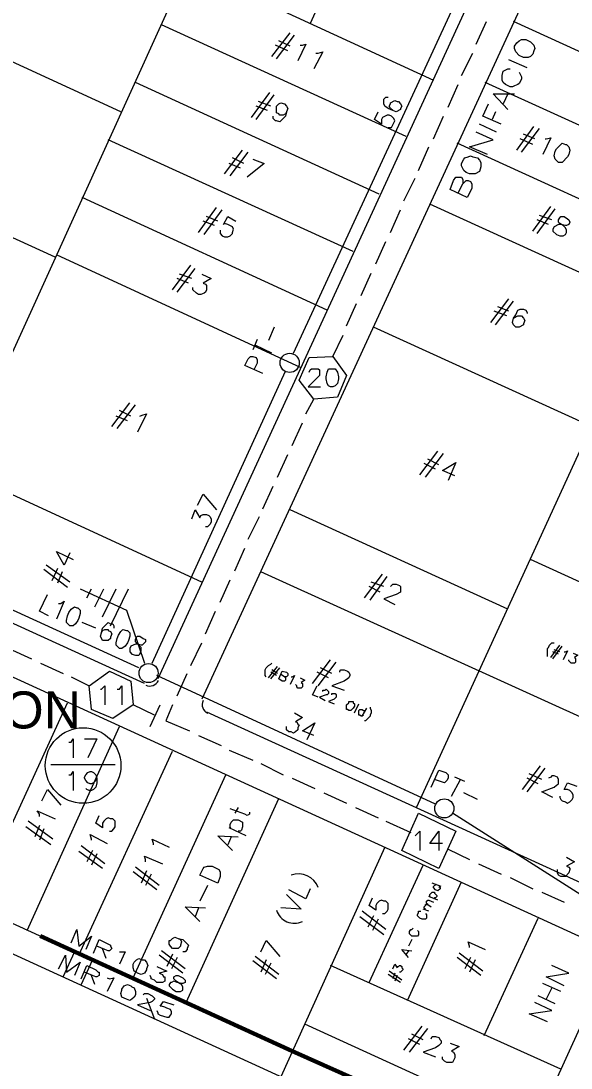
# Model space of a CAD drawing. Header units: millimetres. Extents: x 3.6 to 37.8, y 0.6 to 28.7.
# Drawn here: x 20.717 to 22.749, y 2.759 to 6.631 of the extents above; entities that cross this region are included whole.
import ezdxf

# ---------------------------------------------------------------- set-up
doc = ezdxf.new("R2010")
doc.units = ezdxf.units.MM
for name, color, linetype in [('PDF_0', 7, 'Continuous'), ('PDF_S45$BOUNDARY-NODE', 3, 'Continuous'), ('PDF_S45$NAME-ROAD', 7, 'Continuous'), ('PDF_S45$Passives-TapOffs', 7, 'Continuous'), ('PDF_S45$pole', 7, 'Continuous'), ('PDF_S45$strand', 7, 'Continuous'), ('PDF_S45$Symbols-EndOfLine', 7, 'Continuous'), ('PDF_S45$Symbols-SelfTerminating', 7, 'Continuous'), ('PDF_Text', 4, 'Continuous')]:
    doc.layers.add(name, color=color, linetype=linetype)
for name, color, linetype, true_color in [('PDF_S45$Actives-NodeReceiver', 104, 'Continuous', 0x009525), ('PDF_S45$Cable-565', 23, 'Continuous', 0xdd8a6e), ('PDF_S45$LOTS', 254, 'Continuous', 0xdcdcdc), ('PDF_S45$ROAD', 8, 'Continuous', 0x808080), ('PDF_S45$SDU', 157, 'Continuous', 0x396472), ('PDF_S45$Symbols-Ground', 12, 'Continuous', 0xb80000)]:
    doc.layers.add(name, color=color, linetype=linetype, true_color=true_color)
doc.styles.add('PDF Swiss721BT-LightCondensed', font='arial.ttf')

msp = doc.modelspace()

# ---------------------------------------------------------------- linework, layer by layer
at = {"layer": 'PDF_0', "lineweight": 9}
msp.add_lwpolyline([(24.8509, 18.7793), (24.6007, 18.2164), (26.623, 17.2907), (26.8649, 17.3866), (27.5946, 17.0613), (27.3194, 16.4359), (29.8755, 15.2558), (28.6788, 12.4495), (28.8622, 12.3619), (26.7064, 7.6042), (26.9024, 7.5124), (26.4646, 6.5575), (26.0059, 6.7702), (23.7125, 1.8123), (22.6951, 2.2751), (22.5241, 2.3377), (17.0491, 4.8479), (16.728, 4.7562), (15.4145, 5.3691)], dxfattribs=at)
at = {"layer": 'PDF_S45$Actives-NodeReceiver', "lineweight": 18}
for points in [[(20.902, 3.2217), (20.9229, 3.2717), (20.9312, 3.2092), (20.9771, 3.2467), (20.9562, 3.1966)], [(20.9854, 3.1841), (21.0063, 3.2342), (21.048, 3.2133), (21.048, 3.2092), (21.0522, 3.2008), (21.0438, 3.1925), (21.0396, 3.1925), (21.0271, 3.1966), (20.9979, 3.2092)], [(20.8562, 3.1258), (20.8812, 3.1758), (20.8854, 3.1133), (20.9354, 3.1508), (20.9145, 3.1007)], [(21.0313, 3.1633), (21.0188, 3.2008)], [(21.0813, 3.1883), (21.1022, 3.1883), (21.0813, 3.1424)], [(20.9396, 3.0882), (20.9604, 3.1383), (20.9938, 3.1216), (21.0021, 3.1133), (21.0063, 3.1133), (21.0063, 3.1007), (20.9979, 3.0966), (20.9938, 3.0966), (20.9813, 3.1007), (20.9521, 3.1133)], [(20.9896, 3.0674), (20.9771, 3.1007)], [(21.2189, 3.1341), (21.2565, 3.1174), (21.2273, 3.1091), (21.2398, 3.1049), (21.244, 3.0966), (21.2481, 3.0966), (21.2481, 3.0799), (21.2398, 3.0757), (21.2189, 3.0757), (21.2106, 3.0841), (21.1981, 3.0882), (21.1981, 3.0924), (21.1939, 3.1007)], [(21.0355, 3.0924), (21.0438, 3.0882), (21.0605, 3.0924), (21.0355, 3.0424)], [(21.1689, 3.0299), (21.1731, 3.034), (21.1856, 3.034), (21.2023, 3.0257), (21.2106, 3.0173), (21.2106, 3.0132), (21.2023, 3.0048), (21.1939, 3.0007), (21.1481, 2.9923), (21.1939, 2.9715)], [(21.2189, 2.9715), (21.2231, 2.9631), (21.2231, 2.959), (21.2315, 2.9548), (21.2565, 2.9465), (21.2648, 2.9465), (21.269, 2.9548), (21.2732, 2.959), (21.2732, 2.9673), (21.269, 2.9756), (21.2565, 2.9798), (21.2481, 2.984), (21.2356, 2.9882), (21.2315, 2.9882), (21.244, 3.0048), (21.2815, 2.9923)]]:
    msp.add_lwpolyline(points, dxfattribs=at)
for points in [[(21.1647, 3.1591), (21.1731, 3.1591), (21.1814, 3.1508), (21.1856, 3.1383), (21.1814, 3.1258), (21.1814, 3.1216), (21.1731, 3.1091), (21.1606, 3.1049), (21.1481, 3.1091), (21.1439, 3.1133), (21.1356, 3.1174), (21.1314, 3.1299), (21.1314, 3.1424), (21.1356, 3.1508), (21.1439, 3.1591), (21.1522, 3.1633)], [(21.2982, 3.1007), (21.3149, 3.0924), (21.3232, 3.0841), (21.3232, 3.0757), (21.3149, 3.0716), (21.3107, 3.0716), (21.294, 3.0757), (21.2815, 3.0799), (21.2732, 3.0757), (21.269, 3.0757), (21.2648, 3.0674), (21.2648, 3.0632), (21.2773, 3.0507), (21.2898, 3.0424), (21.3065, 3.0424), (21.3149, 3.0465), (21.3149, 3.059), (21.3107, 3.0674), (21.3023, 3.0716), (21.2898, 3.0799), (21.2815, 3.0882), (21.2815, 3.0966), (21.2898, 3.1007)], [(21.123, 3.0632), (21.1272, 3.059), (21.1356, 3.0549), (21.1397, 3.0424), (21.1397, 3.0299), (21.1356, 3.0215), (21.1272, 3.0132), (21.1189, 3.009), (21.1064, 3.0132), (21.0897, 3.0215), (21.0855, 3.034), (21.0897, 3.0465), (21.0897, 3.0507), (21.098, 3.0632), (21.1105, 3.0674)]]:
    msp.add_lwpolyline(points, close=True, dxfattribs=at)
at = {"layer": 'PDF_S45$BOUNDARY-NODE', "lineweight": 60}
msp.add_lwpolyline([(23.6625, 1.9457), (22.7368, 2.3669), (21.7193, 2.8214), (20.7895, 3.2467)], dxfattribs=at)
at = {"layer": 'PDF_S45$Cable-565', "lineweight": 13}
for points in [[(22.399, 6.545), (22.4365, 6.6284)], [(22.3448, 6.4283), (22.3865, 6.5117)], [(22.2948, 6.3115), (22.3323, 6.3949)], [(22.2406, 6.1948), (22.2781, 6.2782)], [(22.1863, 6.078), (22.2239, 6.1656)], [(22.1321, 5.9654), (22.1738, 6.0488)], [(22.0821, 5.8487), (22.1196, 5.9321)], [(22.0279, 5.7319), (22.0654, 5.8153)], [(21.9737, 5.6151), (22.0112, 5.6985)], [(21.9195, 5.5026), (21.957, 5.586)], [(21.8694, 5.39), (21.907, 5.4692)], [(21.7694, 5.1773), (21.7986, 5.2315)], [(21.7193, 5.0606), (21.7569, 5.144)], [(21.6651, 4.9438), (21.7026, 5.0272)], [(21.6109, 4.8271), (21.6484, 4.9104)], [(21.5567, 4.7145), (21.5984, 4.7979)], [(21.5067, 4.5977), (21.5442, 4.6811)], [(21.4525, 4.481), (21.49, 4.5644)], [(21.3982, 4.3642), (21.4358, 4.4476)], [(20.6727, 4.31), (20.7561, 4.2725)], [(21.344, 4.2474), (21.3857, 4.3308)], [(20.7895, 4.2558), (20.8729, 4.2183)], [(20.902, 4.2057), (20.9688, 4.1724)], [(21.294, 4.1349), (21.3315, 4.2183)], [(21.2773, 4.1015), (21.2523, 4.0431), (21.3399, 4.0056)], [(21.3732, 3.9889), (21.4566, 3.9514)], [(21.4858, 3.9347), (21.5734, 3.8972)], [(21.6026, 3.8847), (21.686, 3.843)], [(21.7193, 3.8305), (21.8027, 3.7929)], [(21.8361, 3.7763), (21.9195, 3.7387)], [(21.9528, 3.722), (22.0362, 3.6845)], [(22.0654, 3.672), (22.1572, 3.6303)], [(22.2948, 3.5678), (22.374, 3.5302)], [(22.4073, 3.5136), (22.4907, 3.476)], [(22.5241, 3.4635), (22.6075, 3.4218)], [(22.6409, 3.4093), (22.7243, 3.3718)]]:
    msp.add_lwpolyline(points, dxfattribs=at)
at = {"layer": 'PDF_S45$LOTS', "lineweight": 0}
for points in [[(22.178, 3.722), (24.0378, 7.7835)], [(20.3058, 4.5769), (20.5268, 5.0564), (21.3315, 6.8286), (21.5776, 7.3665)], [(20.4225, 7.2497), (22.2406, 6.4116)], [(21.786, 6.6201), (22.0321, 7.158)], [(21.0855, 6.2948), (20.1807, 6.7118)], [(23.3414, 6.2615), (22.5366, 6.6284)], [(22.1405, 6.2031), (21.2356, 6.6159)], [(22.0404, 5.9904), (21.1397, 6.4032)], [(23.2371, 6.0363), (22.4324, 6.4032)], [(20.8437, 5.7569), (19.9388, 6.1697)], [(21.9445, 5.7778), (21.0396, 6.1906)], [(23.1329, 5.8111), (22.3281, 6.1781)], [(21.8486, 5.5609), (20.9437, 5.9779)], [(23.0328, 5.586), (22.228, 5.9529)], [(21.7527, 5.3483), (20.8478, 5.7653)], [(22.8243, 5.1314), (22.0196, 5.4984)], [(21.3857, 4.556), (19.5844, 5.3858)], [(22.5158, 4.4559), (21.711, 4.8229)], [(17.5161, 4.7437), (21.7193, 2.8214)], [(23.4039, 4.2725), (22.5992, 4.6394)], [(23.2163, 3.8597), (21.6026, 4.5935)], [(20.5434, 3.3551), (20.8895, 4.1098)], [(20.7394, 3.2675), (21.0813, 4.0223)], [(20.9312, 3.1758), (21.2773, 3.9305)], [(21.1314, 3.0924), (21.4733, 3.843)], [(21.3274, 3.0007), (21.6693, 3.7554)], [(22.0613, 3.5761), (21.6766, 2.7262)], [(22.0029, 3.0757), (22.203, 3.5094)], [(22.1446, 3.009), (22.3448, 3.4468)], [(22.4282, 2.8797), (22.6283, 3.3134)], [(22.7117, 2.7546), (21.8611, 3.1383)], [(21.1814, 3.0173), (21.2105, 2.9399)], [(22.6117, 2.5336), (21.7652, 2.9214)]]:
    msp.add_lwpolyline(points, dxfattribs=at)
at = {"layer": 'PDF_S45$NAME-ROAD', "lineweight": 9}
for points in [[(22.5408, 6.5367), (22.5491, 6.5492), (22.5575, 6.5575), (22.5658, 6.5617), (22.5825, 6.5617), (22.5992, 6.5534), (22.6117, 6.5409), (22.6158, 6.5283), (22.6117, 6.52), (22.6075, 6.5075), (22.5992, 6.4992), (22.5908, 6.495), (22.5741, 6.495), (22.5575, 6.5033), (22.545, 6.5158), (22.5408, 6.5283)], [(22.3448, 6.103), (22.3531, 6.1197), (22.3573, 6.1239), (22.3698, 6.128), (22.3782, 6.1322), (22.3865, 6.128), (22.4032, 6.1239), (22.4115, 6.1155), (22.4157, 6.1072), (22.4157, 6.0905), (22.4115, 6.0738), (22.3948, 6.0655), (22.374, 6.0655), (22.3615, 6.0697), (22.3531, 6.078), (22.3448, 6.0947)]]:
    msp.add_lwpolyline(points, close=True, dxfattribs=at)
for points in [[(22.5867, 6.4575), (22.5199, 6.4866)], [(22.5575, 6.4408), (22.5658, 6.4241), (22.5658, 6.4158), (22.5575, 6.3991), (22.5533, 6.3949), (22.5408, 6.3907), (22.5324, 6.3866), (22.5241, 6.3866), (22.5074, 6.3949), (22.4991, 6.4032), (22.4949, 6.4116), (22.4949, 6.4283), (22.4991, 6.4449), (22.5158, 6.4533), (22.5241, 6.4533)], [(22.5158, 6.3032), (22.4616, 6.3615), (22.5408, 6.3615)], [(22.5158, 6.3615), (22.4991, 6.324)], [(22.4907, 6.249), (22.424, 6.2782), (22.4449, 6.324)], [(22.4699, 6.2948), (22.4574, 6.2656)], [(22.4741, 6.2198), (22.4115, 6.249)], [(22.4407, 6.1364), (22.374, 6.1656), (22.4616, 6.1906), (22.399, 6.2198)], [(22.3323, 5.9946), (22.349, 6.028), (22.3615, 6.0405), (22.3698, 6.0405), (22.3782, 6.0363), (22.3823, 6.028), (22.3823, 6.0113), (22.3657, 5.9779), (22.3031, 6.0071), (22.3156, 6.0405), (22.324, 6.053), (22.3448, 6.053), (22.349, 6.0446), (22.349, 6.028)]]:
    msp.add_lwpolyline(points, dxfattribs=at)
at = {"layer": 'PDF_S45$Passives-TapOffs', "lineweight": 9}
for points in [[(21.7986, 5.2315), (21.7443, 5.3024), (21.7819, 5.3858), (21.8694, 5.39), (21.9195, 5.3191), (21.8861, 5.2399)], [(21.8528, 5.3441), (21.8778, 5.3441), (21.8861, 5.3316), (21.8903, 5.3149), (21.8903, 5.3066), (21.8861, 5.2899), (21.8778, 5.2816), (21.8694, 5.2774), (21.8611, 5.2774), (21.8528, 5.2816), (21.8486, 5.2899), (21.8444, 5.3066), (21.8444, 5.3149), (21.8486, 5.3316)], [(21.1314, 4.1015), (21.0563, 4.0515), (20.9771, 4.0848), (20.9688, 4.1724), (21.0438, 4.2266), (21.123, 4.1891)], [(22.1238, 3.5636), (22.1863, 3.7012), (22.324, 3.6345), (22.2614, 3.4969)]]:
    msp.add_lwpolyline(points, close=True, dxfattribs=at)
for points in [[(21.7819, 5.3316), (21.786, 5.3399), (21.7902, 5.3441), (21.8152, 5.3441), (21.8194, 5.3399), (21.8194, 5.3191), (21.7777, 5.2774), (21.8236, 5.2774)], [(21.0105, 4.1599), (21.0146, 4.1599), (21.0271, 4.1724), (21.0271, 4.1015)], [(21.073, 4.1599), (21.0813, 4.1599), (21.0897, 4.1724), (21.0897, 4.1015)], [(22.1738, 3.6178), (22.1905, 3.6345), (22.1905, 3.5636)], [(22.2739, 3.5886), (22.228, 3.5886), (22.2614, 3.6345), (22.2614, 3.5636)]]:
    msp.add_lwpolyline(points, dxfattribs=at)
at = {"layer": 'PDF_S45$pole', "lineweight": 0}
for points in [[(21.6526, 5.4984), (21.6318, 5.4484)], [(21.5901, 5.4525), (21.5734, 5.415)], [(21.6443, 5.4025), (21.5817, 5.4317)], [(21.6109, 5.3274), (21.5442, 5.3566), (21.5567, 5.3816), (21.565, 5.39), (21.5734, 5.39), (21.5859, 5.3858), (21.5901, 5.3775), (21.5901, 5.365), (21.5776, 5.3399)], [(20.8186, 4.4309), (20.7853, 4.4476), (20.8145, 4.5101)], [(20.8562, 4.4768), (20.8645, 4.4768), (20.877, 4.4851), (20.8478, 4.4184)], [(20.9938, 4.385), (20.9437, 4.4059)], [(21.0146, 4.3684), (21.0188, 4.385), (21.0396, 4.4059), (21.048, 4.4017), (21.0563, 4.4017), (21.0605, 4.3934), (21.0605, 4.385)], [(22.2322, 3.7971), (22.2614, 3.8597), (22.2864, 3.8513), (22.2948, 3.843), (22.2948, 3.8305), (22.2906, 3.8221), (22.2823, 3.8138), (22.2447, 3.8263)], [(22.3573, 3.818), (22.3198, 3.8346)], [(22.3073, 3.7637), (22.3406, 3.8263)], [(22.4032, 3.7512), (22.3531, 3.7763)]]:
    msp.add_lwpolyline(points, dxfattribs=at)
for points in [[(20.9229, 4.4601), (20.9271, 4.4601), (20.9354, 4.4518), (20.9354, 4.4393), (20.9312, 4.4226), (20.9271, 4.4142), (20.9187, 4.4017), (20.9104, 4.3934), (20.8979, 4.3934), (20.8854, 4.4059), (20.8854, 4.4142), (20.8895, 4.4309), (20.8937, 4.4434), (20.902, 4.4559), (20.9145, 4.4643)], [(21.0188, 4.3767), (21.0271, 4.3809), (21.0396, 4.3809), (21.0396, 4.3767), (21.048, 4.3725), (21.0522, 4.3642), (21.048, 4.3517), (21.048, 4.3475), (21.0396, 4.3392), (21.0188, 4.3392), (21.0105, 4.3559), (21.0146, 4.3684)], [(21.1064, 4.3767), (21.1105, 4.3767), (21.1189, 4.3684), (21.1189, 4.3559), (21.1147, 4.3392), (21.1105, 4.3308), (21.1022, 4.3183), (21.0897, 4.31), (21.0813, 4.31), (21.0688, 4.3225), (21.0688, 4.3308), (21.073, 4.3475), (21.0772, 4.36), (21.0855, 4.3725), (21.0939, 4.3809)], [(21.1564, 4.3559), (21.1689, 4.3475), (21.1772, 4.3434), (21.1772, 4.335), (21.1647, 4.3225), (21.1606, 4.3225), (21.1481, 4.3267), (21.1397, 4.3267), (21.123, 4.3183), (21.1189, 4.31), (21.1189, 4.2975), (21.1272, 4.2891), (21.1397, 4.285), (21.1522, 4.285), (21.1564, 4.2891), (21.1606, 4.3017), (21.1606, 4.3142), (21.1397, 4.335), (21.1397, 4.3434), (21.1439, 4.3517), (21.1481, 4.3559)]]:
    msp.add_lwpolyline(points, close=True, dxfattribs=at)
for centre in [(21.7097, 5.3661), (21.1885, 4.2193), (22.281, 3.7189)]:
    msp.add_circle(centre, 0.0354, dxfattribs=at)
at = {"layer": 'PDF_S45$ROAD', "lineweight": 0}
for points in [[(23.5082, 8.7342), (21.3857, 4.1224)], [(22.4699, 6.9161), (21.2231, 4.1974)], [(17.4327, 5.6944), (22.8785, 3.2008)], [(21.1731, 4.1807), (19.4384, 4.973)], [(21.4024, 4.0765), (22.9536, 3.3676)], [(20.9145, 3.1883), (20.8722, 3.095)], [(20.9813, 3.1591), (20.938, 3.0649)], [(22.5236, 2.3379), (22.8952, 3.1549)]]:
    msp.add_lwpolyline(points, dxfattribs=at)
for centre, start, end in [((21.1926, 4.2068), 245.3962, 335.3082), ((21.422, 4.1026), 155.3083, 245.3962)]:
    msp.add_arc(centre, 0.0354, start, end, dxfattribs=at)
at = {"layer": 'PDF_S45$SDU', "lineweight": 0}
for points in [[(21.6443, 6.4992), (21.711, 6.5867)], [(21.6609, 6.4908), (21.7277, 6.5784)], [(21.711, 6.5367), (21.6693, 6.5575)], [(21.7485, 6.5409), (21.7569, 6.5409), (21.7694, 6.545), (21.7402, 6.4825)], [(21.7026, 6.52), (21.6568, 6.5409)], [(21.8069, 6.5117), (21.8152, 6.5117), (21.8319, 6.5158), (21.7986, 6.4533)], [(21.5692, 6.274), (21.6359, 6.3657)], [(21.5859, 6.2656), (21.6526, 6.3574)], [(21.6276, 6.299), (21.5859, 6.3157)], [(21.6401, 6.3157), (21.5942, 6.3324)], [(21.6985, 6.2948), (21.6943, 6.2782), (21.6735, 6.2573), (21.6609, 6.2615), (21.6568, 6.2615), (21.6484, 6.2698), (21.6484, 6.2782)], [(22.5491, 6.1531), (22.6117, 6.2406)], [(22.6075, 6.1739), (22.5616, 6.1948)], [(22.5658, 6.1447), (22.6325, 6.2323)], [(22.6158, 6.1948), (22.5741, 6.2114)], [(22.6534, 6.1948), (22.6575, 6.1948), (22.6742, 6.1989), (22.645, 6.1364)], [(21.4691, 6.0655), (21.5359, 6.1531)], [(21.49, 6.0572), (21.5567, 6.1447)], [(21.54, 6.103), (21.4983, 6.1239)], [(21.5734, 6.1197), (21.6151, 6.103), (21.5525, 6.053)], [(21.5275, 6.0863), (21.4858, 6.103)], [(21.3732, 5.8487), (21.4399, 5.9404)], [(21.3941, 5.8403), (21.4608, 5.9321)], [(22.6075, 5.8528), (22.6742, 5.9446)], [(22.6242, 5.8445), (22.6909, 5.9362)], [(21.4316, 5.8737), (21.3899, 5.8904)], [(21.4441, 5.8904), (21.4024, 5.907)], [(21.4525, 5.857), (21.4525, 5.8445), (21.4608, 5.8362), (21.4691, 5.832), (21.4816, 5.832), (21.49, 5.8362), (21.4983, 5.8445), (21.4983, 5.8487), (21.5025, 5.8612), (21.4983, 5.8695), (21.4816, 5.8778), (21.4691, 5.882), (21.465, 5.8778), (21.4816, 5.907), (21.5108, 5.8904)], [(22.6659, 5.8778), (22.6242, 5.8945)], [(22.6784, 5.8945), (22.6325, 5.9112)], [(21.2773, 5.636), (21.344, 5.7277)], [(21.294, 5.6277), (21.3607, 5.7152)], [(21.3482, 5.6777), (21.3023, 5.6944)], [(21.3857, 5.6944), (21.4191, 5.6777), (21.3899, 5.661), (21.3982, 5.6568), (21.4024, 5.6527), (21.4024, 5.636), (21.3982, 5.6277), (21.3941, 5.6235), (21.3816, 5.6193), (21.3732, 5.6193), (21.3649, 5.6235), (21.3524, 5.636), (21.3524, 5.6443)], [(21.3357, 5.661), (21.294, 5.6777)], [(22.4532, 5.5151), (22.5199, 5.6026)], [(22.4699, 5.5067), (22.5366, 5.5943)], [(22.5116, 5.5401), (22.4657, 5.5568)], [(22.5199, 5.5568), (22.4782, 5.5735)], [(22.5366, 5.5318), (22.5533, 5.5401), (22.5658, 5.5401), (22.5741, 5.5318), (22.5783, 5.5234), (22.5741, 5.5109), (22.5741, 5.5067), (22.5575, 5.4984), (22.545, 5.4984), (22.5366, 5.5067), (22.5324, 5.5151), (22.5366, 5.5318), (22.545, 5.5443), (22.5533, 5.5609), (22.5616, 5.5651), (22.5741, 5.5651), (22.5825, 5.5609), (22.5867, 5.5526), (22.5867, 5.5484)], [(21.0522, 5.1314), (21.1189, 5.219)], [(21.073, 5.1231), (21.1397, 5.2107)], [(21.123, 5.169), (21.0813, 5.1898)], [(21.1105, 5.1523), (21.0688, 5.169)], [(21.1564, 5.169), (21.1647, 5.1731), (21.1814, 5.1773), (21.1481, 5.1106)], [(22.1905, 4.9521), (22.2572, 5.0397)], [(22.2114, 4.9438), (22.2781, 5.0314)], [(22.2614, 4.9897), (22.2197, 5.0105)], [(22.3198, 4.948), (22.2739, 4.9688), (22.324, 4.998), (22.2948, 4.9313)], [(22.2489, 4.973), (22.2072, 4.9938)], [(20.8979, 4.6644), (20.877, 4.6186), (20.8478, 4.6686), (20.9104, 4.6394)], [(20.8979, 4.556), (20.8103, 4.6186)], [(20.8895, 4.5352), (20.802, 4.6019)], [(20.852, 4.6061), (20.8312, 4.5602)], [(20.8687, 4.5935), (20.852, 4.5518)], [(21.9862, 4.4976), (22.0529, 4.5852)], [(22.007, 4.4893), (22.0696, 4.5769)], [(22.0446, 4.5185), (22.0029, 4.5393)], [(22.0571, 4.5393), (22.0112, 4.556)], [(22.0821, 4.5393), (22.0904, 4.5477), (22.103, 4.5477), (22.1155, 4.5435), (22.1196, 4.5393), (22.1196, 4.5185), (22.103, 4.5101), (22.0571, 4.4935), (22.0988, 4.4726)], [(22.6617, 4.2808), (22.6617, 4.31), (22.6659, 4.3142), (22.67, 4.3225), (22.6784, 4.3308), (22.6867, 4.3308)], [(22.6742, 4.2766), (22.7076, 4.3225)], [(22.6826, 4.2725), (22.7159, 4.3183)], [(22.7076, 4.2975), (22.6867, 4.3058)], [(22.7243, 4.2975), (22.7284, 4.2975), (22.7368, 4.3017), (22.7201, 4.2683)], [(21.7944, 4.1807), (21.8611, 4.2683)], [(21.8152, 4.1724), (21.882, 4.26)], [(22.7034, 4.2891), (22.6826, 4.2975)], [(22.7576, 4.2933), (22.7743, 4.285), (22.7618, 4.2766), (22.766, 4.2725), (22.766, 4.26), (22.7618, 4.2558), (22.7493, 4.2558), (22.7409, 4.2641), (22.7409, 4.2683)], [(21.6234, 4.2057), (21.6193, 4.2099), (21.6193, 4.2308), (21.6234, 4.2391), (21.6318, 4.2474), (21.6401, 4.2516), (21.6443, 4.2558)], [(21.6318, 4.2016), (21.6651, 4.2433)], [(21.6401, 4.1974), (21.6735, 4.2391)], [(21.6609, 4.2099), (21.6401, 4.2224)], [(21.6651, 4.2183), (21.6443, 4.2308)], [(21.6901, 4.2057), (21.6943, 4.2016), (21.6943, 4.1932), (21.6901, 4.1891), (21.6818, 4.1891), (21.6693, 4.1974), (21.6818, 4.2266), (21.6985, 4.2224), (21.7026, 4.2183), (21.7026, 4.2099), (21.6985, 4.2057), (21.6901, 4.2057), (21.6776, 4.2141)], [(21.8528, 4.2016), (21.8111, 4.2224)], [(21.8653, 4.2183), (21.8236, 4.2391)], [(21.8945, 4.2224), (21.8945, 4.2266), (21.8986, 4.2308), (21.9111, 4.2308), (21.9236, 4.2266), (21.9278, 4.2224), (21.932, 4.2141), (21.932, 4.2099), (21.9278, 4.2016), (21.9236, 4.1974), (21.9111, 4.1891), (21.8653, 4.1724), (21.9111, 4.1557)], [(21.7152, 4.2057), (21.7193, 4.2057), (21.7277, 4.2099), (21.711, 4.1766)], [(21.7485, 4.2016), (21.7652, 4.1932), (21.7527, 4.1849), (21.7569, 4.1807), (21.7569, 4.1682), (21.7527, 4.164), (21.7402, 4.164), (21.736, 4.1682), (21.736, 4.1724), (21.7318, 4.1766)], [(21.8152, 4.1307), (21.7944, 4.139), (21.8111, 4.1724)], [(21.8319, 4.1515), (21.8319, 4.1557), (21.8403, 4.1557), (21.8444, 4.1599), (21.8528, 4.1515), (21.8528, 4.1432), (21.8486, 4.139), (21.8444, 4.139), (21.8194, 4.1307), (21.8403, 4.1182)], [(21.8653, 4.139), (21.8653, 4.1432), (21.8778, 4.1432), (21.882, 4.139), (21.882, 4.1307), (21.8736, 4.1224), (21.8528, 4.114), (21.8736, 4.1057)], [(21.9487, 4.0723), (21.9653, 4.1057)], [(21.9779, 4.0598), (21.9737, 4.0598), (21.9695, 4.064), (21.9653, 4.064), (21.9653, 4.0807), (21.9695, 4.0848), (21.9779, 4.0848), (21.982, 4.0807), (21.9862, 4.0807), (21.9862, 4.0765)], [(21.982, 4.064), (21.9779, 4.0598), (21.9945, 4.089)], [(22.007, 4.0932), (22.007, 4.089), (22.0112, 4.0807), (22.0112, 4.0723), (22.007, 4.064), (22.007, 4.0598), (21.9904, 4.0431), (21.9862, 4.0431)], [(22.57, 3.7888), (22.6367, 3.8763)], [(22.5867, 3.7804), (22.6534, 3.868)], [(22.6409, 3.8263), (22.595, 3.8471)], [(22.6826, 3.7596), (22.6409, 3.7804), (22.6867, 3.7971), (22.6951, 3.8054), (22.7034, 3.8096), (22.7034, 3.8263), (22.6992, 3.8346), (22.6867, 3.8388), (22.6784, 3.8388), (22.6742, 3.8346), (22.6659, 3.8305)], [(22.6283, 3.8096), (22.5867, 3.8305)], [(22.7076, 3.7637), (22.7076, 3.7596), (22.7117, 3.7512), (22.7159, 3.7471), (22.7284, 3.7429), (22.7368, 3.7387), (22.7451, 3.7429), (22.7534, 3.7512), (22.7576, 3.7596), (22.7576, 3.7679), (22.7534, 3.7763), (22.7451, 3.7846), (22.7368, 3.7888), (22.7243, 3.7888), (22.7368, 3.8138), (22.7701, 3.8013)], [(20.7936, 3.7471), (20.8145, 3.7888), (20.8645, 3.7304)], [(21.5609, 3.7054), (21.5609, 3.697), (21.5525, 3.6929), (21.5442, 3.697), (21.49, 3.7179)], [(21.5192, 3.722), (21.5067, 3.7012)], [(20.7853, 3.6887), (20.7853, 3.697), (20.7769, 3.7095), (20.8437, 3.6803)], [(21.0438, 3.6345), (21.0522, 3.6345), (21.0605, 3.6428), (21.0647, 3.6512), (21.0647, 3.672), (21.0563, 3.6803), (21.048, 3.6803), (21.0396, 3.6845), (21.0313, 3.6803), (21.023, 3.672), (21.0188, 3.6637), (21.0188, 3.647), (20.9938, 3.6637), (21.0063, 3.6929)], [(20.827, 3.5844), (20.7352, 3.6512)], [(20.8353, 3.6053), (20.7436, 3.672)], [(20.7853, 3.6553), (20.7686, 3.6136)], [(20.802, 3.6428), (20.7853, 3.6011)], [(21.5484, 3.6178), (21.4858, 3.647)], [(21.4942, 3.6428), (21.49, 3.6512), (21.49, 3.6595), (21.4942, 3.6678), (21.5025, 3.6762), (21.5192, 3.6762), (21.5359, 3.6678), (21.5359, 3.6512), (21.5317, 3.6386), (21.5275, 3.6345), (21.5192, 3.6345)], [(20.9771, 3.6011), (20.9771, 3.6053), (20.9729, 3.622), (21.0355, 3.5886)], [(21.2064, 3.5844), (21.2064, 3.5886), (21.2023, 3.6053), (21.2648, 3.5761)], [(21.4983, 3.5636), (21.4441, 3.6178), (21.5192, 3.6136)], [(21.4942, 3.6136), (21.4816, 3.5844)], [(21.0271, 3.5136), (20.9396, 3.5803)], [(20.9813, 3.5636), (20.9604, 3.5219)], [(21.0188, 3.4969), (20.9312, 3.5594)], [(20.9979, 3.5511), (20.9771, 3.5094)], [(21.1772, 3.5219), (21.1772, 3.5302), (21.1731, 3.5427), (21.2398, 3.5136)], [(21.2273, 3.4343), (21.1397, 3.501)], [(21.1814, 3.4885), (21.1606, 3.4427)], [(21.2189, 3.4176), (21.1314, 3.4844)], [(21.1981, 3.476), (21.1772, 3.4343)], [(21.4066, 3.4343), (21.3774, 3.376)], [(21.786, 3.4218), (21.7694, 3.3843), (21.7068, 3.4176)], [(22.228, 3.3926), (22.228, 3.401), (22.2364, 3.4093), (22.2447, 3.4093), (22.2447, 3.4051), (22.2531, 3.3968), (22.2531, 3.3926), (22.2489, 3.3885), (22.2447, 3.3885), (22.2406, 3.3843)], [(22.2697, 3.4302), (22.2364, 3.4427)], [(22.2614, 3.4302), (22.2656, 3.426), (22.2656, 3.4218), (22.2572, 3.4135), (22.2489, 3.4176), (22.2406, 3.426), (22.2406, 3.4302), (22.2447, 3.4343), (22.2531, 3.4385)], [(21.6985, 3.401), (21.7527, 3.3468), (21.6776, 3.3509)], [(22.0529, 3.3301), (22.0613, 3.3301), (22.0696, 3.3384), (22.0738, 3.3468), (22.0738, 3.3676), (22.0654, 3.376), (22.0571, 3.376), (22.0487, 3.3801), (22.0404, 3.376), (22.0321, 3.3676), (22.0279, 3.3593), (22.0279, 3.3426), (22.0029, 3.3593), (22.0154, 3.3885)], [(22.2197, 3.3634), (22.2155, 3.3676), (22.2155, 3.376), (22.2197, 3.3801), (22.2239, 3.3801), (22.2406, 3.3718)], [(22.2572, 3.3801), (22.2239, 3.3926)], [(21.3774, 3.3009), (21.3232, 3.3551), (21.3982, 3.3509)], [(21.3732, 3.3509), (21.3607, 3.3176)], [(22.0654, 3.2717), (21.9779, 3.3384)], [(22.2114, 3.3301), (22.2155, 3.3259), (22.2155, 3.3134), (22.2114, 3.3092), (22.1989, 3.3092), (22.1905, 3.3134), (22.1822, 3.3217), (22.1822, 3.3259), (22.1863, 3.3343), (22.1863, 3.3384), (22.1947, 3.3384)], [(22.2239, 3.3384), (22.203, 3.3468)], [(22.2114, 3.3468), (22.2072, 3.3509), (22.2072, 3.3551), (22.2114, 3.3593), (22.2114, 3.3634), (22.2197, 3.3634), (22.2322, 3.3551)], [(22.0571, 3.2509), (21.9695, 3.3176)], [(22.0196, 3.3217), (21.9987, 3.28)], [(22.0362, 3.3092), (22.0154, 3.2675)], [(22.1822, 3.2675), (22.1863, 3.2634), (22.1863, 3.2509), (22.1822, 3.2467), (22.1613, 3.2467), (22.153, 3.255), (22.153, 3.2634), (22.1572, 3.2717), (22.1613, 3.2717), (22.1655, 3.2759)], [(21.2982, 3.2383), (21.3149, 3.2342), (21.3357, 3.2133), (21.3315, 3.2008), (21.3315, 3.1966), (21.3232, 3.1883), (21.3149, 3.1883)], [(21.6026, 3.1883), (21.6234, 3.23), (21.6735, 3.1716)], [(22.1613, 3.2342), (22.1488, 3.2092)], [(22.374, 3.205), (22.374, 3.2092), (22.3698, 3.2258), (22.4324, 3.1966)], [(21.3149, 3.1091), (21.2273, 3.1758)], [(21.3232, 3.1258), (21.2356, 3.1925)], [(21.2773, 3.18), (21.2565, 3.1341)], [(22.1488, 3.1675), (22.1238, 3.1966), (22.1613, 3.1925)], [(22.1488, 3.1925), (22.1405, 3.18)], [(22.424, 3.1174), (22.3365, 3.1841)], [(21.294, 3.1675), (21.2732, 3.1258)], [(21.6609, 3.0882), (21.5734, 3.1549)], [(21.6693, 3.1049), (21.5817, 3.1716)], [(21.6234, 3.1591), (21.6026, 3.1133)], [(21.6401, 3.1466), (21.6193, 3.1049)], [(22.0904, 3.1258), (22.0988, 3.1424), (22.1071, 3.1299), (22.1071, 3.1341), (22.1113, 3.1341), (22.1155, 3.1383), (22.1196, 3.1383), (22.1238, 3.1341), (22.1238, 3.1299), (22.128, 3.1258), (22.128, 3.1216), (22.1196, 3.1133), (22.1155, 3.1133)], [(22.4157, 3.1007), (22.3281, 3.1675)], [(22.3782, 3.1675), (22.3573, 3.1258)], [(22.3948, 3.1591), (22.374, 3.1133)], [(22.7243, 3.0632), (22.6575, 3.0966), (22.7409, 3.1091), (22.6784, 3.1383)], [(22.1196, 3.0757), (22.0738, 3.1049)], [(22.1238, 3.0841), (22.0779, 3.1174)], [(22.0988, 3.1091), (22.0904, 3.0882)], [(22.1071, 3.1007), (22.0988, 3.0799)], [(22.7117, 3.0424), (22.645, 3.0716)], [(22.6909, 2.9965), (22.6283, 3.0257)], [(22.6784, 3.0549), (22.6575, 3.0132)], [(22.6617, 2.9298), (22.595, 2.959), (22.6784, 2.9715), (22.6158, 3.0007)], [(22.1321, 2.8255), (22.1989, 2.9131)], [(22.153, 2.8172), (22.2197, 2.9048)], [(22.1905, 2.8464), (22.1488, 2.8672)], [(22.203, 2.8631), (22.1613, 2.8839)], [(22.2322, 2.8672), (22.2364, 2.8756), (22.2489, 2.8756), (22.2614, 2.8714), (22.2656, 2.8631), (22.2697, 2.8589), (22.2697, 2.8506), (22.2614, 2.8422), (22.2489, 2.8339), (22.203, 2.8172), (22.2489, 2.8005)], [(22.3031, 2.8506), (22.3365, 2.838), (22.3073, 2.8214), (22.3156, 2.8172), (22.3198, 2.8089), (22.3198, 2.7963), (22.3114, 2.7797), (22.2906, 2.7797), (22.2823, 2.7838), (22.2739, 2.7922), (22.2739, 2.8005)]]:
    msp.add_lwpolyline(points, dxfattribs=at)
for points in [[(21.6943, 6.2865), (21.686, 6.2823), (21.6735, 6.2823), (21.6693, 6.2865), (21.6609, 6.2907), (21.6609, 6.3157), (21.6693, 6.324), (21.6776, 6.3282), (21.6901, 6.324), (21.6985, 6.3157), (21.7026, 6.3073), (21.6985, 6.2948)], [(22.7284, 6.1739), (22.7326, 6.1739), (22.7409, 6.1656), (22.7451, 6.1531), (22.7409, 6.1364), (22.7368, 6.128), (22.7159, 6.1072), (22.7034, 6.1072), (22.6909, 6.1197), (22.6867, 6.1322), (22.6909, 6.1489), (22.6951, 6.1572), (22.7159, 6.1781)], [(22.7243, 5.907), (22.7368, 5.8987), (22.7409, 5.8945), (22.7451, 5.8862), (22.7409, 5.8778), (22.7326, 5.8737), (22.7284, 5.8737), (22.7117, 5.8778), (22.7034, 5.8778), (22.6867, 5.8695), (22.6826, 5.8612), (22.6826, 5.8528), (22.6951, 5.8403), (22.7076, 5.8362), (22.7201, 5.8362), (22.7284, 5.8403), (22.7326, 5.8487), (22.7326, 5.857), (22.7284, 5.8653), (22.7201, 5.8737), (22.7076, 5.882), (22.7034, 5.8862), (22.7034, 5.8945), (22.7076, 5.9029), (22.7117, 5.907)], [(21.9278, 4.114), (21.9445, 4.114), (21.9445, 4.1098), (21.9487, 4.1057), (21.9487, 4.0973), (21.9445, 4.089), (21.9362, 4.0807), (21.9278, 4.0807), (21.9236, 4.0848), (21.9195, 4.0848), (21.9195, 4.1015), (21.9278, 4.1098)], [(21.3774, 3.4719), (21.3899, 3.4969), (21.3941, 3.501), (21.4066, 3.5052), (21.4233, 3.5052), (21.4483, 3.4927), (21.4525, 3.4844), (21.4525, 3.4677), (21.4441, 3.4427)], [(21.3065, 3.2342), (21.3107, 3.2258), (21.3065, 3.2133), (21.3065, 3.2092), (21.2982, 3.2008), (21.2773, 3.2008), (21.269, 3.2092), (21.2648, 3.2175), (21.2648, 3.23), (21.269, 3.23), (21.2773, 3.2383), (21.2857, 3.2425), (21.2982, 3.2383)]]:
    msp.add_lwpolyline(points, close=True, dxfattribs=at)
for centre, radius, start, end in [((21.7423, 3.3989), 0.0778, 20.3764, 110.3764), ((21.7273, 3.3641), 0.0698, 197.9528, 295.0501)]:
    msp.add_arc(centre, radius, start, end, dxfattribs=at)
at = {"layer": 'PDF_S45$strand', "color": 254, "lineweight": 0, "true_color": 0xdcdcdc}
for points in [[(21.7235, 5.4025), (22.5241, 7.1371)], [(21.2023, 4.2558), (21.6943, 5.3358)], [(21.1522, 4.2391), (19.501, 4.9938)], [(22.2489, 3.7346), (21.2189, 4.2099)], [(23.1246, 3.1841), (22.3114, 3.7012)]]:
    msp.add_lwpolyline(points, dxfattribs=at)
at = {"layer": 'PDF_S45$strand', "lineweight": 0}
for points in [[(22.0904, 6.299), (22.0738, 6.3073), (22.0613, 6.3157), (22.0571, 6.324), (22.0571, 6.3407), (22.0654, 6.349), (22.0738, 6.349)], [(22.0738, 6.2365), (22.0863, 6.2365), (22.0988, 6.2615), (22.0946, 6.2698), (22.0863, 6.2782), (22.0779, 6.2823), (22.0696, 6.2823), (22.0529, 6.274), (22.0487, 6.2656), (22.0487, 6.249), (22.0237, 6.2656), (22.0362, 6.2948)], [(21.3691, 4.8396), (21.3899, 4.8813), (21.4399, 4.8229)], [(21.3482, 4.7895), (21.3607, 4.8229), (21.3774, 4.7937), (21.3816, 4.802), (21.3899, 4.8062), (21.4024, 4.8062), (21.4108, 4.802), (21.4149, 4.7979), (21.4191, 4.7895), (21.4191, 4.777), (21.4149, 4.7687), (21.4066, 4.7603), (21.3982, 4.7603)], [(21.7277, 4.0723), (21.7569, 4.0556), (21.7318, 4.039), (21.736, 4.039), (21.7402, 4.0306), (21.7443, 4.0264), (21.7402, 4.0181), (21.7402, 4.0098), (21.7318, 4.0014), (21.7235, 3.9973), (21.7152, 4.0014), (21.7068, 4.0014), (21.6985, 4.0098), (21.6985, 4.0223)], [(21.7986, 3.9889), (21.7569, 4.0056), (21.8027, 4.0348), (21.7735, 3.9722)], [(22.7326, 3.5386), (22.7618, 3.5219), (22.7326, 3.5052), (22.7409, 3.501), (22.7451, 3.4969), (22.7451, 3.4927), (22.7409, 3.4802), (22.7284, 3.4677), (22.7117, 3.4677), (22.7034, 3.4719), (22.6992, 3.4802), (22.6992, 3.4927)]]:
    msp.add_lwpolyline(points, dxfattribs=at)
msp.add_lwpolyline([(22.0821, 6.3073), (22.0779, 6.3157), (22.0821, 6.324), (22.0821, 6.3282), (22.0988, 6.3365), (22.1071, 6.3324), (22.1113, 6.3324), (22.1196, 6.324), (22.1238, 6.3157), (22.1196, 6.3073), (22.1196, 6.3032), (22.103, 6.2948), (22.0904, 6.299)], close=True, dxfattribs=at)
at = {"layer": 'PDF_S45$Symbols-EndOfLine', "lineweight": 9}
for points in [[(20.8937, 3.9639), (20.902, 3.9639), (20.9104, 3.9764), (20.9104, 3.9055)], [(20.9521, 3.9764), (20.9979, 3.9764), (20.9646, 3.9055)], [(20.8937, 3.843), (20.902, 3.843), (20.9104, 3.8555), (20.9104, 3.7846)], [(20.9979, 3.8305), (20.9979, 3.8138), (20.9938, 3.7971), (20.9854, 3.7888), (20.9771, 3.7846), (20.9688, 3.7846), (20.9604, 3.7888), (20.9562, 3.7929)]]:
    msp.add_lwpolyline(points, dxfattribs=at)
at = {"layer": 'PDF_S45$Symbols-EndOfLine', "color": 15, "lineweight": 0, "true_color": 0x954a4a}
msp.add_lwpolyline([(21.0647, 3.8805), (20.827, 3.8805)], dxfattribs=at)
at = {"layer": 'PDF_S45$Symbols-EndOfLine', "lineweight": 9}
msp.add_lwpolyline([(20.9938, 3.8221), (20.9854, 3.8138), (20.9771, 3.8096), (20.9729, 3.8096), (20.9646, 3.8138), (20.9562, 3.8221), (20.9521, 3.8305), (20.9521, 3.8346), (20.9562, 3.843), (20.9646, 3.8513), (20.9729, 3.8555), (20.9771, 3.8555), (20.9854, 3.8513), (20.9938, 3.843), (20.9979, 3.8305)], close=True, dxfattribs=at)
at = {"layer": 'PDF_S45$Symbols-EndOfLine', "color": 15, "lineweight": 0, "true_color": 0x954a4a}
msp.add_circle((20.9466, 3.8774), 0.1397, dxfattribs=at)
at = {"layer": 'PDF_S45$Symbols-Ground', "lineweight": 0}
for points in [[(20.9354, 4.531), (21.1064, 4.4518), (21.1731, 4.2558)], [(20.9604, 4.4976), (20.9771, 4.531)], [(20.9896, 4.4643), (21.023, 4.531)], [(21.0188, 4.4267), (21.0688, 4.531)], [(21.048, 4.3934), (21.1147, 4.531)]]:
    msp.add_lwpolyline(points, dxfattribs=at)
at = {"layer": 'PDF_S45$Symbols-SelfTerminating', "lineweight": 9}
for points in [[(21.2106, 4.064), (21.1314, 4.1015)], [(21.1939, 4.0223), (21.2315, 4.1015)]]:
    msp.add_lwpolyline(points, dxfattribs=at)

# ---------------------------------------------------------------- texts
at = {"layer": 'PDF_Text', "insert": (18.5801, 4.082), "char_height": 0.136885, "attachment_point": 4, "style": 'PDF Swiss721BT-LightCondensed'}
msp.add_mtext('PALIPARAN SUBDIVISION', dxfattribs=at)

doc.saveas('drawing.dxf')
